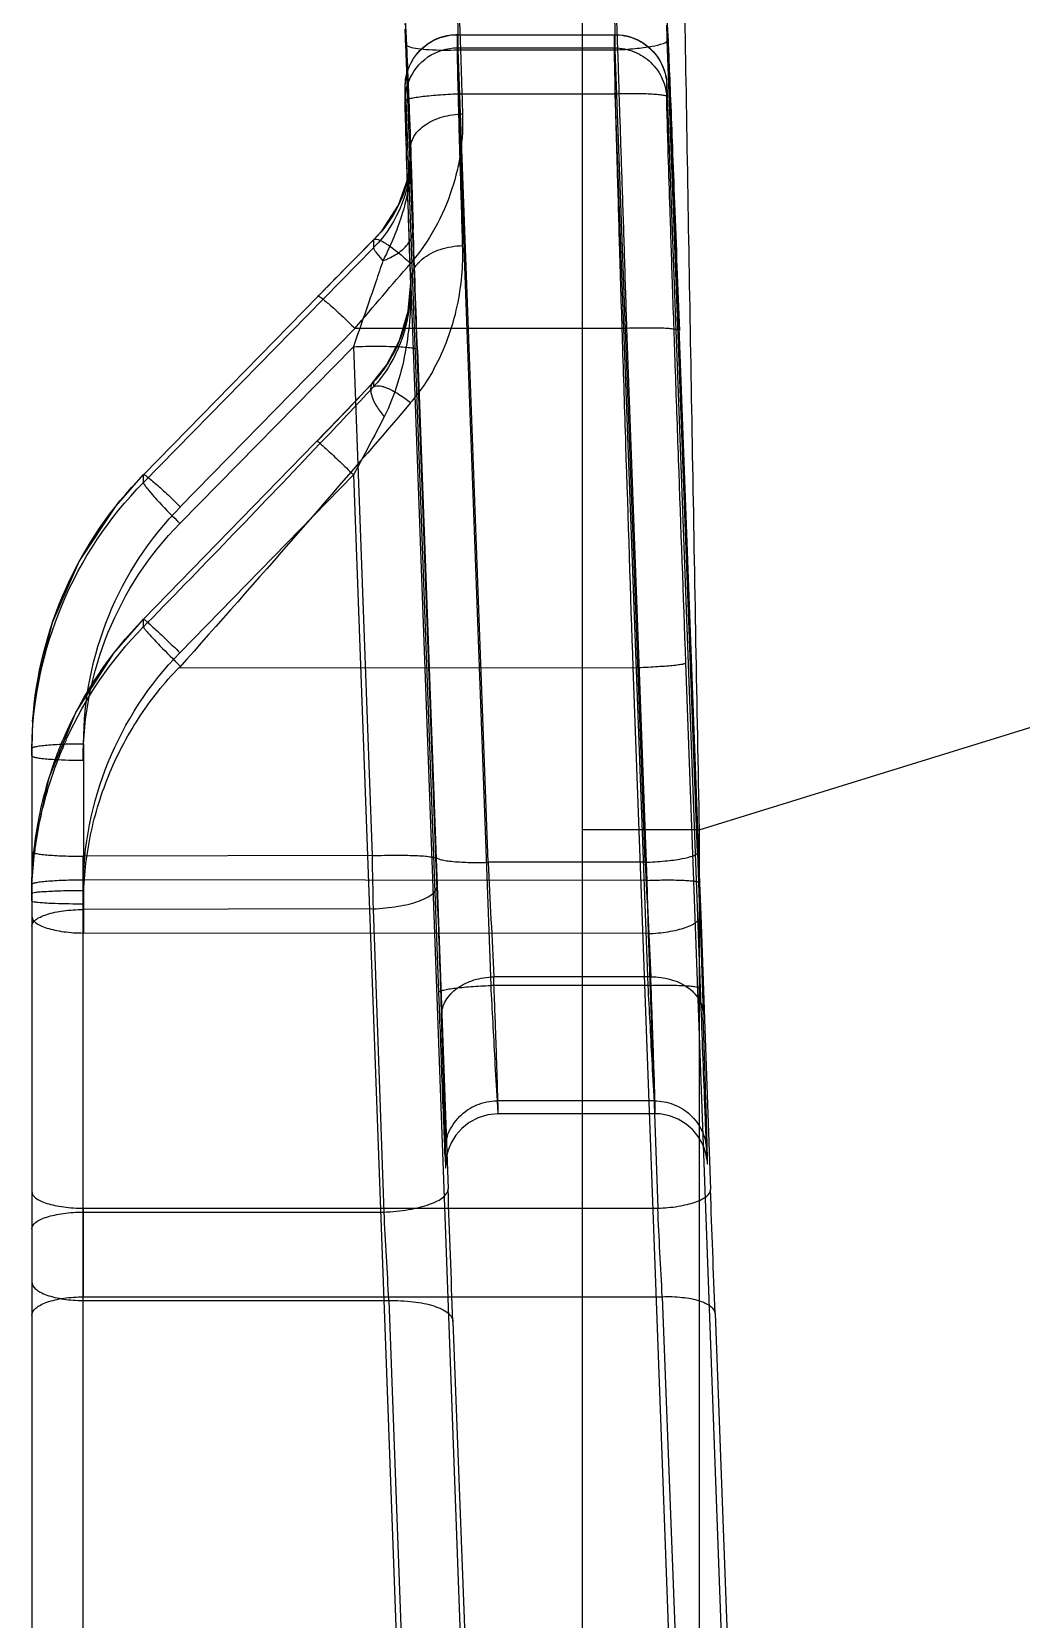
# Model space of a CAD drawing. Header units: millimetres. Extents: x 29875 to 31218, y -21313 to -20364.
# Drawn here: x 30156.91 to 30164.63, y -20642.47 to -20630.1 of the extents above; entities that cross this region are included whole.
import ezdxf

# ---------------------------------------------------------------- set-up
doc = ezdxf.new("R2010")
doc.units = ezdxf.units.MM
doc.header["$LTSCALE"] = 8
doc.layers.add('Cav-cor', color=30, linetype='Continuous')
doc.layers.add('WT', color=4, linetype='Continuous')

# ---------------------------------------------------------------- blocks, each defined once
blk = doc.blocks.new('20160903.150404')
at = {"layer": 'Cav-cor', "color": 241}
for p, q in [((5.5, 81.243), (5.5, 44.8)), ((5.242, 73.045), (5.246, 73.628)), ((6.467, 73.045), (6.471, 73.628)), ((4.6, 66.789), (4.835, 73.12)), ((4.831, 73.154), (4.817, 72.835)), ((4.835, 73.23), (4.831, 73.154)), ((5.246, 73.165), (5.243, 72.703)), ((5.246, 73.163), (5.246, 73.165)), ((6.471, 73.163), (5.246, 73.163)), ((5.246, 73.06), (5.246, 73.163)), ((6.471, 73.165), (6.467, 72.703)), ((6.471, 73.163), (6.471, 73.165)), ((6.471, 73.061), (6.471, 73.163)), ((5.008, 66.714), (5.242, 73.045)), ((6.467, 73.045), (5.242, 73.045)), ((6.471, 73.061), (5.246, 73.06)), ((6.233, 66.714), (6.467, 73.045)), ((6.641, 66.76), (6.875, 73.09)), ((6.875, 73.09), (6.875, 73.09)), ((4.838, 72.759), (4.579, 65.731)), ((4.817, 72.835), (4.583, 66.553)), ((4.839, 72.668), (4.839, 72.771)), ((6.879, 72.639), (6.879, 72.756)), ((6.879, 72.742), (6.879, 72.756)), ((4.835, 72.679), (4.835, 72.679)), ((5.243, 72.703), (4.987, 65.754)), ((6.467, 72.703), (5.243, 72.703)), ((6.467, 72.703), (6.212, 65.754)), ((6.875, 72.65), (6.619, 65.701)), ((6.878, 72.574), (6.879, 72.659)), ((6.879, 72.654), (6.879, 72.659)), ((6.879, 72.639), (6.879, 72.654)), ((6.864, 72.066), (6.878, 72.574)), ((6.836, 72.274), (6.836, 72.248)), ((6.836, 72.274), (6.836, 72.241)), ((6.836, 72.248), (6.836, 72.233)), ((6.835, 72.211), (6.831, 72.084)), ((6.836, 72.233), (6.835, 72.211)), ((6.836, 72.24), (6.836, 72.211)), ((6.831, 72.084), (6.816, 71.651)), ((6.836, 71.236), (6.864, 72.066)), ((7.446, 71.24), (7.124, 71.566)), ((7.126, 71.563), (7.124, 71.566)), ((7.126, 71.563), (7.126, 71.501)), ((8.921, 69.674), (7.126, 71.501)), ((6.222, 54.535), (6.836, 71.275)), ((6.836, 71.275), (6.836, 71.194)), ((6.836, 71.275), (6.836, 71.233)), ((7.446, 71.24), (8.921, 69.734)), ((7.559, 71.124), (7.558, 71.126)), ((4.741, 70.857), (4.741, 70.857)), ((5.153, 70.877), (4.994, 66.573)), ((7.27, 70.875), (5.153, 70.877)), ((7.27, 70.875), (8.633, 69.485)), ((6.783, 70.707), (6.637, 66.741)), ((6.783, 70.707), (6.783, 70.707)), ((7.283, 70.732), (7.137, 66.766)), ((8.636, 69.355), (7.283, 70.732)), ((7.126, 70.457), (7.133, 70.451)), ((7.126, 70.457), (7.126, 70.42)), ((7.126, 70.457), (7.144, 70.438)), ((7.567, 69.995), (7.567, 69.996)), ((7.282, 69.733), (6.723, 54.488)), ((7.282, 69.733), (8.636, 68.347)), ((8.921, 69.734), (8.92, 69.735)), ((8.921, 69.674), (8.921, 69.734)), ((8.921, 68.548), (8.891, 68.579)), ((8.921, 68.608), (8.921, 68.609)), ((8.921, 68.548), (8.921, 68.608)), ((4.173, 54.175), (4.69, 68.268)), ((4.583, 54.125), (5.101, 68.23)), ((8.641, 68.233), (5.101, 68.23)), ((4.587, 66.968), (0.913, 68.102)), ((9.785, 67.811), (9.792, 67.603)), ((9.388, 67.638), (9.388, 66.578)), ((9.792, 67.603), (9.792, 16.469)), ((4.587, 66.968), (5.5, 66.968)), ((4.587, 66.968), (4.587, 48.965)), ((5.008, 66.714), (6.233, 66.714)), ((6.637, 66.741), (6.629, 66.533)), ((6.636, 66.636), (6.64, 66.741)), ((6.637, 66.741), (6.637, 66.741)), ((6.64, 66.741), (6.641, 66.76)), ((6.641, 66.76), (6.641, 66.759)), ((7.137, 66.766), (9.391, 66.761)), ((4.994, 66.573), (4.985, 66.158)), ((4.994, 66.573), (9.388, 66.578)), ((6.631, 66.502), (6.636, 66.636)), ((9.388, 66.578), (9.388, 66.163)), ((4.583, 66.553), (4.574, 66.304)), ((4.583, 66.553), (4.583, 66.553)), ((6.629, 66.533), (6.545, 64.169)), ((6.626, 66.358), (6.631, 66.502)), ((6.629, 66.533), (6.629, 66.533)), ((9.391, 47.304), (9.391, 66.495)), ((7.13, 66.351), (7.046, 63.988)), ((7.13, 66.351), (9.391, 66.346)), ((4.574, 66.304), (4.498, 64.164)), ((4.574, 66.304), (4.574, 66.304)), ((4.985, 66.158), (4.909, 64.018)), ((4.985, 66.158), (9.388, 66.163)), ((4.964, 65.821), (6.189, 65.821)), ((4.579, 65.731), (4.579, 65.73)), ((4.987, 65.754), (6.212, 65.754)), ((6.619, 65.701), (6.612, 65.506)), ((6.581, 65.022), (6.596, 65.511)), ((6.566, 64.546), (6.581, 65.022)), ((4.937, 64.855), (6.162, 64.855)), ((4.93, 64.754), (6.155, 64.754)), ((4.53, 64.478), (4.527, 64.433)), ((4.53, 64.478), (4.53, 64.473)), ((6.564, 64.435), (6.566, 64.546)), ((4.527, 64.433), (4.526, 64.41)), ((6.562, 64.364), (6.563, 64.376)), ((6.563, 64.394), (6.564, 64.435)), ((6.563, 64.376), (6.563, 64.394)), ((4.498, 64.164), (4.498, 64.164)), ((6.545, 64.169), (6.545, 64.17)), ((9.388, 64.018), (4.909, 64.018)), ((9.391, 63.988), (7.046, 63.988)), ((4.874, 63.329), (4.745, 59.918)), ((9.388, 63.328), (4.874, 63.329)), ((7.008, 63.298), (6.867, 59.563)), ((9.391, 63.299), (7.008, 63.298)), ((4.463, 63.199), (4.334, 59.788)), ((4.463, 63.199), (4.463, 63.199)), ((6.507, 63.136), (6.366, 59.401)), ((6.507, 63.136), (6.507, 63.135))]:
    blk.add_line(p, q, dxfattribs=at)
for points in [[(5.246, 73.165), (5.238, 73.165), (5.209, 73.163), (5.18, 73.159), (5.151, 73.154), (5.124, 73.146), (5.097, 73.137), (5.071, 73.125), (5.047, 73.113), (5.024, 73.099), (5.002, 73.083), (4.981, 73.067), (4.962, 73.049), (4.944, 73.031), (4.928, 73.012), (4.913, 72.992), (4.9, 72.972), (4.888, 72.952), (4.877, 72.931), (4.868, 72.91), (4.861, 72.89), (4.854, 72.87), (4.849, 72.85), (4.845, 72.832), (4.842, 72.814), (4.84, 72.797), (4.839, 72.783), (4.839, 72.775), (4.838, 72.759)], [(6.879, 72.757), (6.879, 72.76), (6.879, 72.776), (6.878, 72.793), (6.876, 72.811), (6.873, 72.83), (6.868, 72.85), (6.863, 72.87), (6.856, 72.891), (6.848, 72.912), (6.839, 72.934), (6.828, 72.955), (6.815, 72.977), (6.8, 72.998), (6.784, 73.019), (6.766, 73.039), (6.746, 73.059), (6.724, 73.077), (6.7, 73.095), (6.674, 73.111), (6.647, 73.125), (6.617, 73.138), (6.586, 73.148), (6.554, 73.156), (6.52, 73.162), (6.485, 73.165), (6.471, 73.165)], [(7.124, 71.566), (7.059, 71.637), (6.932, 71.835), (6.857, 72.048), (6.836, 72.24)], [(7.133, 70.451), (7.026, 70.587), (6.924, 70.78), (6.857, 71.009), (6.836, 71.233)], [(8.921, 68.608), (7.394, 70.175), (7.182, 70.399), (7.133, 70.451)], [(9.785, 67.811), (9.755, 68.077), (9.63, 68.583), (9.421, 69.059), (9.134, 69.493), (8.92, 69.735)], [(9.768, 66.852), (9.655, 67.375), (9.447, 67.882), (9.152, 68.344), (8.921, 68.609)], [(4.525, 64.39), (4.525, 64.393), (4.526, 64.404), (4.531, 64.431), (4.543, 64.475), (4.564, 64.526), (4.594, 64.578), (4.636, 64.629), (4.687, 64.674), (4.749, 64.712), (4.817, 64.739), (4.891, 64.753), (4.93, 64.754)], [(6.155, 64.754), (6.234, 64.747), (6.311, 64.723), (6.38, 64.687), (6.438, 64.64), (6.485, 64.587), (6.52, 64.529), (6.544, 64.47)], [(6.544, 64.47), (6.556, 64.42), (6.561, 64.386), (6.562, 64.37), (6.562, 64.363), (6.562, 64.361)], [(4.526, 64.41), (4.525, 64.395), (4.525, 64.391), (4.525, 64.39)], [(6.562, 64.361), (6.562, 64.36), (6.562, 64.361), (6.562, 64.364)]]:
    blk.add_lwpolyline(points, dxfattribs=at)
for centre, radius, start, end in [((6.474, 72.756), 0.406, 0.1001, 44.0846), ((8.19, 72.2), 1.355, 177.9468, 179.5116), ((7.845, 72.211), 1.009, 177.8924, 224.4899), ((7.698, 72.24), 0.862, 180.0088, 180.7989), ((7.706, 72.24), 0.87, 180.801, 182.878), ((8.224, 72.2), 1.388, 179.5232, 184.014), ((7.723, 72.241), 0.887, 182.8832, 188.6807), ((8.254, 72.202), 1.418, 184.0046, 186.1323), ((8.272, 72.204), 1.437, 186.135, 189.971), ((-386.745, 85.276), 393.798, 357.8798, 358.01725), ((-52.006, 12.771), 83.386, 44.41132, 44.83456), ((-61.154, 12.775), 89.764, 40.33511, 40.75999), ((8.135, 71.193), 1.299, 178.1303, 178.5866), ((8.062, 71.234), 1.226, 180.0684, 181.8079), ((8.121, 71.193), 1.286, 178.5852, 179.9331), ((8.073, 71.192), 1.237, 179.8892, 187.9316), ((8.058, 71.233), 1.222, 181.8093, 187.749), ((8.036, 71.23), 1.201, 187.7379, 196.7536), ((8.072, 71.344), 1.62, 208.9828, 216.1438), ((7.903, 71.134), 1.055, 210.7598, 221.4657), ((7.91, 71.169), 1.059, 213.7731, 222.2493), ((7.879, 71.114), 1.024, 221.4921, 222.6805), ((86.082, 144.488), 108.26, 223.17074, 223.49308), ((25.899, 87.928), 25.645, 223.0007, 224.3691), ((8.03, 71.314), 1.568, 216.1611, 217.4645), ((8.017, 71.304), 1.552, 217.4655, 218.21), ((7.998, 71.289), 1.527, 218.2058, 220.5451), ((110.903, 159.43), 137.021, 220.58053, 221.72645), ((36.929, 85.64), 33.645, 207.3453, 208.2143), ((102.336, 159.97), 130.707, 223.51233, 224.36313), ((6.746, 67.601), 3.046, 3.9387, 44.4418), ((6.753, 67.544), 3.039, 1.1029, 44.4897), ((6.748, 67.637), 2.639, 0.0221, 44.4433), ((6.758, 67.509), 2.633, 0.0065, 44.4969), ((6.732, 66.469), 3.061, 23.3273, 44.3378), ((6.74, 66.413), 3.053, 24.3122, 44.3918), ((6.739, 66.494), 2.652, 0.0154, 44.3333), ((6.747, 66.416), 3.044, 20.6067, 24.3138), ((6.74, 66.473), 3.052, 20.5892, 23.3261), ((6.736, 66.471), 3.056, 10.6027, 20.5893), ((6.763, 67.544), 3.029, 0.0036, 1.1012), ((6.736, 66.412), 3.056, 10.6648, 20.6005), ((6.746, 66.415), 3.046, 8.2395, 10.6511), ((6.74, 66.472), 3.052, 7.1348, 10.5898), ((6.737, 66.413), 3.055, 7.1656, 8.2402), ((6.733, 66.471), 3.059, 1.3398, 7.136), ((326.102, 54.77), 321.727, 177.85892, 178.08176), ((169.247, 58.118), 164.464, 177.00384, 177.3154), ((170.523, 58.115), 164.515, 177.00389, 177.31535), ((102.743, 64.83), 95.625, 178.84026, 179.08882), ((-127.659, 66.554), 137.05, 359.9133, 0.0867), ((6.733, 66.413), 3.059, 2.4274, 7.1651), ((6.741, 66.413), 3.051, 1.0968, 2.4263), ((6.748, 66.472), 3.044, 0.0037, 1.3375), ((6.749, 66.413), 3.043, 0.0037, 1.0967), ((284.433, 56.235), 277.991, 177.91299, 178.08808), ((6.384, 65.518), 0.213, 358.117, 1.6894), ((-436.669, 79.824), 441.445, 357.84173, 357.96714), ((-466.694, 80.967), 473.537, 357.84194, 357.96719), ((-116.816, 69.908), 121.868, 356.90511, 357.22979), ((224.087, 51.73), 217.386, 176.76759, 176.94963), ((-256.228, 63.673), 265.616, 359.92561, 0.07439), ((-122.596, 63.644), 131.988, 359.85032, 0.14968)]:
    blk.add_arc(centre, radius, start, end, dxfattribs=at)
for points, knots in [([(4.795, 82.199), (4.796, 82.199), (4.796, 82.196), (4.797, 82.193), (4.798, 82.186), (4.799, 82.174), (4.8, 82.152), (4.802, 82.119), (4.803, 82.076), (4.804, 82.024), (4.804, 81.963), (4.805, 81.863), (4.806, 81.716), (4.805, 81.511), (4.805, 81.271), (4.803, 80.996), (4.801, 80.687), (4.797, 80.208), (4.789, 79.531), (4.779, 78.63), (4.765, 77.619), (4.749, 76.507), (4.731, 75.308), (4.711, 74.033), (4.681, 72.219), (4.64, 69.857), (4.605, 67.942), (4.587, 66.968)], [0, 0, 0, 0, 0.000115, 0.000371, 0.000778, 0.001335, 0.002907, 0.005089, 0.007881, 0.011282, 0.015293, 0.019909, 0.030946, 0.044369, 0.060143, 0.078222, 0.09856, 0.121098, 0.17251, 0.231878, 0.298539, 0.37176, 0.450764, 0.534738, 0.622854, 0.808144, 1, 1, 1, 1]), ([(5.246, 73.674), (5.246, 73.674), (5.246, 73.673), (5.246, 73.671), (5.246, 73.666), (5.245, 73.658), (5.245, 73.643), (5.244, 73.62), (5.243, 73.59), (5.241, 73.554), (5.24, 73.512), (5.237, 73.444), (5.234, 73.343), (5.229, 73.204), (5.223, 73.044), (5.217, 72.862), (5.211, 72.661), (5.201, 72.36), (5.187, 71.949), (5.17, 71.425), (5.159, 71.063), (5.153, 70.877)], [0, 0, 0, 0, 0.000298, 0.001184, 0.002657, 0.004717, 0.010595, 0.018806, 0.029331, 0.04215, 0.057235, 0.07455, 0.115728, 0.165326, 0.222919, 0.288008, 0.36003, 0.438366, 0.611216, 0.800601, 1, 1, 1, 1]), ([(6.471, 73.673), (6.471, 73.673), (6.471, 73.671), (6.47, 73.668), (6.47, 73.662), (6.47, 73.654), (6.47, 73.643), (6.469, 73.625), (6.468, 73.595), (6.466, 73.554), (6.464, 73.503), (6.462, 73.443), (6.459, 73.346), (6.454, 73.204), (6.447, 73.011), (6.44, 72.788), (6.434, 72.63), (6.432, 72.547)], [0, 0, 0, 0, 0.001053, 0.004188, 0.009403, 0.016695, 0.026061, 0.037494, 0.066519, 0.103681, 0.148872, 0.201945, 0.262746, 0.406742, 0.579071, 0.77769, 1, 1, 1, 1]), ([(4.839, 73.271), (4.839, 73.31), (4.826, 73.063), (4.822, 72.954), (4.808, 72.62), (4.795, 72.269), (4.771, 71.661), (4.754, 71.188), (4.741, 70.857)], [0, 0, 0, 0, 0.047249, 0.132113, 0.253966, 0.408109, 0.588591, 1, 1, 1, 1]), ([(4.835, 73.12), (4.836, 73.146), (4.837, 73.185), (4.839, 73.224), (4.839, 73.237)], [0, 0, 0, 0, 0.670626, 1, 1, 1, 1]), ([(6.879, 73.241), (6.879, 73.243), (6.879, 73.246), (6.879, 73.249), (6.878, 73.251), (6.878, 73.247), (6.878, 73.244), (6.877, 73.237), (6.877, 73.229), (6.876, 73.212), (6.874, 73.185), (6.871, 73.126), (6.864, 72.97), (6.852, 72.678), (6.842, 72.423), (6.836, 72.274)], [0, 0, 0, 0, 0.005783, 0.009092, 0.009948, 0.011638, 0.015799, 0.022436, 0.031545, 0.043121, 0.073622, 0.113824, 0.222718, 0.548077, 1, 1, 1, 1]), ([(5.242, 73.045), (5.19, 73.047), (5.093, 73.053), (4.968, 73.069), (4.885, 73.087), (4.845, 73.104), (4.835, 73.115), (4.835, 73.12)], [0, 0, 0, 0, 0.371274, 0.688037, 0.90431, 0.966161, 1, 1, 1, 1]), ([(5.246, 73.163), (5.195, 73.163), (5.09, 73.143), (4.956, 73.056), (4.865, 72.927), (4.841, 72.823), (4.839, 72.771)], [0, 0, 0, 0, 0.250419, 0.500597, 0.750428, 1, 1, 1, 1]), ([(6.875, 73.09), (6.876, 73.116), (6.877, 73.155), (6.879, 73.194), (6.879, 73.207)], [0, 0, 0, 0, 0.670605, 1, 1, 1, 1]), ([(5.246, 73.06), (5.195, 73.06), (5.09, 73.04), (4.956, 72.953), (4.865, 72.823), (4.841, 72.72), (4.839, 72.668)], [0, 0, 0, 0, 0.250419, 0.500597, 0.750428, 1, 1, 1, 1]), ([(5.101, 68.23), (5.121, 68.81), (5.148, 69.658), (5.183, 70.746), (5.205, 71.456), (5.222, 72.057), (5.236, 72.526), (5.243, 72.845), (5.247, 73.006), (5.246, 73.06)], [0, 0, 0, 0, 0.36031, 0.526765, 0.675727, 0.801672, 0.899932, 0.966864, 1, 1, 1, 1]), ([(6.431, 71.52), (6.437, 71.719), (6.447, 72.074), (6.461, 72.535), (6.468, 72.849), (6.472, 73.008), (6.471, 73.061)], [0, 0, 0, 0, 0.388208, 0.691074, 0.897543, 1, 1, 1, 1]), ([(6.844, 73.068), (6.824, 73.062), (6.773, 73.053), (6.648, 73.042), (6.543, 73.042), (6.467, 73.045)], [0, 0, 0, 0, 0.166415, 0.401698, 1, 1, 1, 1]), ([(6.852, 72.799), (6.823, 72.875), (6.717, 73.011), (6.552, 73.061), (6.471, 73.061)], [0, 0, 0, 0, 0.499422, 1, 1, 1, 1]), ([(6.875, 73.09), (6.875, 73.085), (6.864, 73.075), (6.852, 73.071), (6.844, 73.068)], [0, 0, 0, 0, 0.354491, 1, 1, 1, 1]), ([(4.839, 72.771), (4.839, 72.779), (4.836, 72.71), (4.836, 72.702), (4.835, 72.679)], [0, 0, 0, 0, 0.25347, 1, 1, 1, 1]), ([(6.879, 72.742), (6.879, 72.749), (6.877, 72.68), (6.876, 72.672), (6.875, 72.65)], [0, 0, 0, 0, 0.253433, 1, 1, 1, 1]), ([(4.69, 68.268), (4.709, 68.796), (4.737, 69.569), (4.772, 70.56), (4.794, 71.207), (4.812, 71.755), (4.826, 72.182), (4.834, 72.473), (4.839, 72.619), (4.839, 72.668)], [0, 0, 0, 0, 0.360294, 0.526745, 0.675707, 0.801656, 0.899923, 0.966861, 1, 1, 1, 1]), ([(5.243, 72.703), (5.191, 72.704), (5.115, 72.706), (5.019, 72.705), (4.958, 72.702), (4.909, 72.699), (4.87, 72.694), (4.848, 72.689), (4.835, 72.683), (4.835, 72.679)], [0, 0, 0, 0, 0.378145, 0.54912, 0.699058, 0.822488, 0.915126, 0.973831, 1, 1, 1, 1]), ([(6.875, 72.65), (6.875, 72.653), (6.862, 72.66), (6.841, 72.667), (6.802, 72.674), (6.752, 72.682), (6.691, 72.688), (6.595, 72.697), (6.52, 72.701), (6.467, 72.703)], [0, 0, 0, 0, 0.026527, 0.085662, 0.17863, 0.302247, 0.452192, 0.622966, 1, 1, 1, 1]), ([(6.836, 71.235), (6.843, 71.417), (6.853, 71.74), (6.867, 72.16), (6.875, 72.447), (6.879, 72.591), (6.879, 72.639)], [0, 0, 0, 0, 0.388195, 0.691064, 0.897544, 1, 1, 1, 1]), ([(6.432, 72.547), (6.425, 72.35), (6.485, 71.927), (6.693, 71.549), (6.838, 71.381)], [0, 0, 0, 0, 0.470608, 1, 1, 1, 1]), ([(6.836, 72.274), (6.838, 72.309), (6.813, 72.386), (6.719, 72.472), (6.586, 72.53), (6.485, 72.545), (6.432, 72.547)], [0, 0, 0, 0, 0.196234, 0.427859, 0.701262, 1, 1, 1, 1]), ([(6.846, 72.107), (6.86, 72.011), (6.925, 71.811), (7.048, 71.64), (7.126, 71.563)], [0, 0, 0, 0, 0.467558, 1, 1, 1, 1]), ([(6.924, 71.469), (6.892, 71.493), (6.838, 71.544), (6.815, 71.618), (6.816, 71.651)], [0, 0, 0, 0, 0.546742, 1, 1, 1, 1]), ([(6.655, 70.559), (6.571, 70.712), (6.455, 71.028), (6.426, 71.362), (6.431, 71.52)], [0, 0, 0, 0, 0.524861, 1, 1, 1, 1]), ([(6.807, 71.344), (6.791, 71.371), (6.733, 71.434), (6.602, 71.5), (6.49, 71.518), (6.431, 71.52)], [0, 0, 0, 0, 0.215294, 0.587408, 1, 1, 1, 1]), ([(7.124, 71.566), (7.12, 71.569), (7.107, 71.572), (7.086, 71.566), (7.057, 71.552), (7.005, 71.521), (6.93, 71.464), (6.87, 71.411), (6.838, 71.381)], [0, 0, 0, 0, 0.03935, 0.101578, 0.192426, 0.311259, 0.62178, 1, 1, 1, 1]), ([(7.053, 71.402), (7.041, 71.406), (6.996, 71.425), (6.953, 71.448), (6.924, 71.469)], [0, 0, 0, 0, 0.264931, 1, 1, 1, 1]), ([(7.108, 71.469), (7.104, 71.464), (7.087, 71.441), (7.068, 71.419), (7.053, 71.402)], [0, 0, 0, 0, 0.201298, 1, 1, 1, 1]), ([(7.053, 71.402), (7.071, 71.347), (7.147, 71.124), (7.224, 70.901), (7.283, 70.732)], [0, 0, 0, 0, 0.243991, 1, 1, 1, 1]), ([(7.126, 71.501), (7.126, 71.497), (7.119, 71.485), (7.113, 71.475), (7.108, 71.469)], [0, 0, 0, 0, 0.332581, 1, 1, 1, 1]), ([(6.832, 71.281), (6.831, 71.286), (6.825, 71.308), (6.816, 71.329), (6.807, 71.344)], [0, 0, 0, 0, 0.243591, 1, 1, 1, 1]), ([(6.836, 71.275), (6.83, 71.09), (6.847, 70.809), (6.932, 70.445), (7.001, 70.269), (7.044, 70.185)], [0, 0, 0, 0, 0.495777, 0.746214, 1, 1, 1, 1]), ([(6.9, 70.8), (6.894, 70.819), (6.871, 70.891), (6.855, 70.966), (6.848, 71.022)], [0, 0, 0, 0, 0.259864, 1, 1, 1, 1]), ([(7.558, 71.126), (7.558, 71.126), (7.554, 71.126), (7.546, 71.121), (7.528, 71.109), (7.502, 71.088), (7.466, 71.057), (7.424, 71.02), (7.357, 70.959), (7.306, 70.909), (7.27, 70.875)], [0, 0, 0, 0, 0.007294, 0.022404, 0.079049, 0.170261, 0.292804, 0.442653, 0.614701, 1, 1, 1, 1]), ([(5.153, 70.877), (5.1, 70.879), (5.024, 70.88), (4.928, 70.88), (4.866, 70.878), (4.816, 70.875), (4.777, 70.87), (4.755, 70.866), (4.742, 70.86), (4.741, 70.857)], [0, 0, 0, 0, 0.378182, 0.54945, 0.69973, 0.82345, 0.916222, 0.97475, 1, 1, 1, 1]), ([(6.887, 70.884), (6.895, 70.858), (6.931, 70.752), (6.982, 70.651), (7.03, 70.58)], [0, 0, 0, 0, 0.241813, 1, 1, 1, 1]), ([(6.996, 70.594), (6.986, 70.611), (6.949, 70.677), (6.919, 70.747), (6.9, 70.8)], [0, 0, 0, 0, 0.258751, 1, 1, 1, 1]), ([(7.283, 70.732), (7.219, 70.735), (7.126, 70.736), (7.009, 70.735), (6.934, 70.733), (6.873, 70.729), (6.825, 70.723), (6.799, 70.718), (6.783, 70.711), (6.783, 70.707)], [0, 0, 0, 0, 0.380074, 0.551315, 0.701211, 0.824395, 0.916649, 0.97483, 1, 1, 1, 1]), ([(7.062, 70.424), (7.054, 70.422), (7.019, 70.411), (6.985, 70.395), (6.96, 70.38)], [0, 0, 0, 0, 0.211153, 1, 1, 1, 1]), ([(7.133, 70.451), (7.157, 70.425), (7.145, 70.347), (7.102, 70.264), (7.066, 70.212), (7.044, 70.185)], [0, 0, 0, 0, 0.358293, 0.648299, 1, 1, 1, 1]), ([(7.126, 70.42), (7.123, 70.422), (7.102, 70.431), (7.079, 70.428), (7.062, 70.424)], [0, 0, 0, 0, 0.199066, 1, 1, 1, 1]), ([(6.96, 70.38), (6.95, 70.375), (6.908, 70.349), (6.867, 70.32), (6.837, 70.296)], [0, 0, 0, 0, 0.231578, 1, 1, 1, 1]), ([(7.567, 69.996), (7.567, 69.996), (7.564, 69.994), (7.56, 69.992), (7.552, 69.986), (7.542, 69.978), (7.53, 69.967), (7.51, 69.949), (7.479, 69.921), (7.437, 69.881), (7.388, 69.836), (7.336, 69.786), (7.301, 69.751), (7.282, 69.733)], [0, 0, 0, 0, 0.005547, 0.020003, 0.043619, 0.076335, 0.117887, 0.167816, 0.290931, 0.44148, 0.614187, 0.803007, 1, 1, 1, 1]), ([(8.92, 69.735), (8.92, 69.736), (8.916, 69.735), (8.908, 69.731), (8.89, 69.719), (8.864, 69.697), (8.828, 69.667), (8.786, 69.629), (8.719, 69.568), (8.668, 69.519), (8.633, 69.485)], [0, 0, 0, 0, 0.007294, 0.022404, 0.079049, 0.170261, 0.292804, 0.442653, 0.614701, 1, 1, 1, 1]), ([(8.921, 69.674), (8.921, 69.669), (8.913, 69.656), (8.906, 69.645), (8.9, 69.638)], [0, 0, 0, 0, 0.329751, 1, 1, 1, 1]), ([(8.839, 69.565), (8.825, 69.549), (8.759, 69.477), (8.691, 69.408), (8.636, 69.355)], [0, 0, 0, 0, 0.219067, 1, 1, 1, 1]), ([(8.9, 69.638), (8.897, 69.633), (8.877, 69.608), (8.856, 69.584), (8.839, 69.565)], [0, 0, 0, 0, 0.201139, 1, 1, 1, 1]), ([(8.921, 68.609), (8.92, 68.61), (8.917, 68.608), (8.913, 68.605), (8.906, 68.599), (8.896, 68.591), (8.884, 68.581), (8.863, 68.562), (8.833, 68.534), (8.79, 68.495), (8.742, 68.449), (8.69, 68.399), (8.654, 68.365), (8.636, 68.347)], [0, 0, 0, 0, 0.005547, 0.020003, 0.043619, 0.076335, 0.117887, 0.167817, 0.290931, 0.44148, 0.614187, 0.803007, 1, 1, 1, 1]), ([(8.921, 68.548), (8.92, 68.544), (8.911, 68.533), (8.903, 68.523), (8.898, 68.516)], [0, 0, 0, 0, 0.319948, 1, 1, 1, 1]), ([(8.835, 68.447), (8.821, 68.432), (8.754, 68.362), (8.686, 68.294), (8.633, 68.242)], [0, 0, 0, 0, 0.218296, 1, 1, 1, 1]), ([(8.898, 68.516), (8.894, 68.511), (8.873, 68.488), (8.852, 68.465), (8.835, 68.447)], [0, 0, 0, 0, 0.200527, 1, 1, 1, 1]), ([(5.101, 68.23), (5.049, 68.232), (4.973, 68.236), (4.876, 68.242), (4.814, 68.247), (4.764, 68.252), (4.729, 68.257), (4.709, 68.26), (4.699, 68.263), (4.693, 68.265), (4.69, 68.267), (4.69, 68.268)], [0, 0, 0, 0, 0.37919, 0.551074, 0.701933, 0.82609, 0.918991, 0.952484, 0.977013, 0.992588, 1, 1, 1, 1]), ([(9.388, 66.391), (9.388, 66.56), (9.355, 66.9), (9.209, 67.391), (8.972, 67.844), (8.759, 68.112), (8.641, 68.233)], [0, 0, 0, 0, 0.249936, 0.49994, 0.749972, 1, 1, 1, 1]), ([(9.792, 67.603), (9.792, 67.606), (9.779, 67.612), (9.758, 67.617), (9.719, 67.623), (9.67, 67.628), (9.61, 67.632), (9.514, 67.637), (9.439, 67.638), (9.388, 67.638)], [0, 0, 0, 0, 0.025211, 0.083551, 0.176038, 0.299463, 0.449531, 0.620781, 1, 1, 1, 1]), ([(9.675, 67.52), (9.655, 67.518), (9.56, 67.512), (9.466, 67.509), (9.391, 67.509)], [0, 0, 0, 0, 0.213907, 1, 1, 1, 1]), ([(9.792, 67.544), (9.792, 67.541), (9.779, 67.535), (9.758, 67.53), (9.72, 67.524), (9.692, 67.521), (9.675, 67.52)], [0, 0, 0, 0, 0.084433, 0.279196, 0.587898, 1, 1, 1, 1]), ([(5.008, 66.714), (4.956, 66.716), (4.859, 66.722), (4.734, 66.738), (4.651, 66.757), (4.611, 66.773), (4.6, 66.785), (4.6, 66.789)], [0, 0, 0, 0, 0.371274, 0.688037, 0.90431, 0.966161, 1, 1, 1, 1]), ([(6.521, 66.722), (6.477, 66.717), (6.381, 66.712), (6.285, 66.712), (6.233, 66.714)], [0, 0, 0, 0, 0.459405, 1, 1, 1, 1]), ([(6.64, 66.757), (6.639, 66.752), (6.626, 66.743), (6.602, 66.735), (6.565, 66.727), (6.537, 66.723), (6.521, 66.722)], [0, 0, 0, 0, 0.117904, 0.321666, 0.61803, 1, 1, 1, 1]), ([(7.137, 66.766), (7.073, 66.768), (6.981, 66.77), (6.863, 66.769), (6.788, 66.766), (6.727, 66.763), (6.679, 66.757), (6.653, 66.752), (6.637, 66.745), (6.637, 66.741)], [0, 0, 0, 0, 0.380074, 0.551315, 0.701211, 0.824395, 0.916649, 0.97483, 1, 1, 1, 1]), ([(9.792, 66.796), (9.792, 66.793), (9.779, 66.787), (9.758, 66.782), (9.72, 66.776), (9.672, 66.771), (9.611, 66.767), (9.517, 66.762), (9.442, 66.761), (9.391, 66.761)], [0, 0, 0, 0, 0.02525, 0.083494, 0.175813, 0.299053, 0.448979, 0.620201, 1, 1, 1, 1]), ([(4.994, 66.573), (4.942, 66.575), (4.866, 66.577), (4.769, 66.576), (4.708, 66.574), (4.658, 66.571), (4.618, 66.567), (4.597, 66.562), (4.583, 66.557), (4.583, 66.553)], [0, 0, 0, 0, 0.378182, 0.54945, 0.69973, 0.82345, 0.916222, 0.97475, 1, 1, 1, 1]), ([(9.792, 66.543), (9.792, 66.546), (9.779, 66.553), (9.758, 66.557), (9.719, 66.563), (9.67, 66.568), (9.61, 66.572), (9.514, 66.577), (9.439, 66.578), (9.388, 66.578)], [0, 0, 0, 0, 0.025211, 0.083551, 0.176037, 0.299463, 0.449531, 0.620781, 1, 1, 1, 1]), ([(7.13, 66.351), (7.065, 66.354), (6.971, 66.363), (6.852, 66.387), (6.776, 66.409), (6.714, 66.436), (6.659, 66.469), (6.628, 66.508), (6.629, 66.533)], [0, 0, 0, 0, 0.348374, 0.507641, 0.649742, 0.770796, 0.868669, 1, 1, 1, 1]), ([(9.792, 66.472), (9.792, 66.473), (9.789, 66.475), (9.779, 66.478), (9.757, 66.482), (9.721, 66.485), (9.671, 66.488), (9.612, 66.491), (9.517, 66.494), (9.442, 66.495), (9.391, 66.495)], [0, 0, 0, 0, 0.007244, 0.022508, 0.079763, 0.171904, 0.29544, 0.445993, 0.618077, 1, 1, 1, 1]), ([(9.674, 66.397), (9.653, 66.396), (9.558, 66.392), (9.463, 66.391), (9.388, 66.391)], [0, 0, 0, 0, 0.214025, 1, 1, 1, 1]), ([(9.675, 66.307), (9.633, 66.321), (9.538, 66.34), (9.443, 66.346), (9.391, 66.346)], [0, 0, 0, 0, 0.46301, 1, 1, 1, 1]), ([(9.761, 66.405), (9.756, 66.404), (9.727, 66.401), (9.697, 66.399), (9.674, 66.397)], [0, 0, 0, 0, 0.194332, 1, 1, 1, 1]), ([(9.792, 66.413), (9.792, 66.413), (9.789, 66.41), (9.779, 66.408), (9.769, 66.406), (9.761, 66.405)], [0, 0, 0, 0, 0.090838, 0.282224, 1, 1, 1, 1]), ([(4.985, 66.158), (4.932, 66.16), (4.855, 66.167), (4.758, 66.186), (4.696, 66.204), (4.644, 66.225), (4.599, 66.252), (4.573, 66.284), (4.574, 66.304)], [0, 0, 0, 0, 0.347383, 0.506909, 0.649483, 0.771015, 0.869184, 1, 1, 1, 1]), ([(9.792, 66.294), (9.792, 66.275), (9.766, 66.244), (9.722, 66.219), (9.671, 66.2), (9.61, 66.184), (9.515, 66.168), (9.439, 66.163), (9.388, 66.163)], [0, 0, 0, 0, 0.131342, 0.229181, 0.35019, 0.49225, 0.651499, 1, 1, 1, 1]), ([(9.792, 66.215), (9.792, 66.235), (9.766, 66.265), (9.722, 66.29), (9.692, 66.302), (9.675, 66.307)], [0, 0, 0, 0, 0.375471, 0.654698, 1, 1, 1, 1]), ([(4.964, 65.821), (4.912, 65.822), (4.812, 65.81), (4.68, 65.752), (4.584, 65.659), (4.558, 65.578), (4.556, 65.539)], [0, 0, 0, 0, 0.284965, 0.550455, 0.786707, 1, 1, 1, 1]), ([(4.93, 64.754), (4.93, 64.754), (4.93, 64.757), (4.93, 64.759), (4.93, 64.765), (4.93, 64.773), (4.93, 64.782), (4.93, 64.8), (4.93, 64.827), (4.931, 64.866), (4.933, 64.914), (4.934, 64.969), (4.937, 65.06), (4.942, 65.194), (4.948, 65.377), (4.955, 65.59), (4.961, 65.741), (4.964, 65.821)], [0, 0, 0, 0, 0.001056, 0.004132, 0.009249, 0.016409, 0.025606, 0.036839, 0.065383, 0.101978, 0.146541, 0.198974, 0.259158, 0.402226, 0.57446, 0.774316, 1, 1, 1, 1]), ([(6.155, 64.754), (6.155, 64.754), (6.155, 64.757), (6.154, 64.759), (6.154, 64.765), (6.154, 64.773), (6.155, 64.782), (6.155, 64.8), (6.155, 64.827), (6.156, 64.866), (6.158, 64.914), (6.159, 64.969), (6.162, 65.06), (6.166, 65.194), (6.173, 65.377), (6.18, 65.59), (6.186, 65.741), (6.189, 65.821)], [0, 0, 0, 0, 0.001063, 0.004147, 0.009271, 0.016435, 0.025637, 0.036873, 0.06543, 0.102042, 0.146608, 0.199023, 0.259185, 0.402215, 0.574471, 0.774459, 1, 1, 1, 1]), ([(6.596, 65.524), (6.595, 65.563), (6.569, 65.646), (6.474, 65.742), (6.342, 65.805), (6.241, 65.82), (6.189, 65.821)], [0, 0, 0, 0, 0.213063, 0.450394, 0.71647, 1, 1, 1, 1]), ([(4.579, 65.73), (4.569, 65.462), (4.553, 65.042), (4.537, 64.623), (4.53, 64.473)], [0, 0, 0, 0, 0.641157, 1, 1, 1, 1]), ([(4.987, 65.754), (4.935, 65.756), (4.859, 65.757), (4.764, 65.756), (4.702, 65.753), (4.653, 65.75), (4.614, 65.745), (4.593, 65.74), (4.579, 65.734), (4.579, 65.731)], [0, 0, 0, 0, 0.378145, 0.54912, 0.699057, 0.822487, 0.915126, 0.973831, 1, 1, 1, 1]), ([(4.987, 65.754), (4.977, 65.562), (4.961, 65.262), (4.945, 64.963), (4.937, 64.855)], [0, 0, 0, 0, 0.641045, 1, 1, 1, 1]), ([(6.212, 65.754), (6.202, 65.562), (6.185, 65.262), (6.17, 64.963), (6.162, 64.855)], [0, 0, 0, 0, 0.641041, 1, 1, 1, 1]), ([(6.619, 65.701), (6.619, 65.704), (6.606, 65.711), (6.585, 65.718), (6.546, 65.726), (6.496, 65.733), (6.435, 65.74), (6.339, 65.748), (6.264, 65.752), (6.212, 65.754)], [0, 0, 0, 0, 0.026527, 0.085662, 0.17863, 0.302247, 0.452192, 0.622966, 1, 1, 1, 1]), ([(4.53, 64.473), (4.529, 64.455), (4.527, 64.426), (4.525, 64.393), (4.524, 64.374), (4.523, 64.366), (4.523, 64.363), (4.522, 64.361), (4.522, 64.364), (4.522, 64.367), (4.522, 64.377), (4.522, 64.389), (4.522, 64.406), (4.522, 64.427), (4.523, 64.462), (4.524, 64.517), (4.527, 64.594), (4.53, 64.727), (4.54, 65.044), (4.549, 65.33), (4.556, 65.539)], [0, 0, 0, 0, 0.040287, 0.068089, 0.077274, 0.083304, 0.08618, 0.086471, 0.087045, 0.090536, 0.097185, 0.106987, 0.119937, 0.136023, 0.155228, 0.202926, 0.26285, 0.334774, 0.513488, 1, 1, 1, 1]), ([(6.57, 64.443), (6.569, 64.425), (6.568, 64.396), (6.565, 64.363), (6.565, 64.345), (6.563, 64.337), (6.564, 64.333), (6.563, 64.331), (6.562, 64.334), (6.562, 64.337), (6.562, 64.347), (6.562, 64.359), (6.562, 64.376), (6.563, 64.397), (6.563, 64.432), (6.565, 64.487), (6.567, 64.564), (6.571, 64.698), (6.58, 65.014), (6.589, 65.3), (6.596, 65.509)], [0, 0, 0, 0, 0.040224, 0.06804, 0.077249, 0.083302, 0.08619, 0.086481, 0.087056, 0.090554, 0.097207, 0.107013, 0.119965, 0.136054, 0.155269, 0.202975, 0.262879, 0.334772, 0.513446, 1, 1, 1, 1]), ([(6.612, 65.506), (6.608, 65.41), (6.597, 65.096), (6.585, 64.783), (6.575, 64.566)], [0, 0, 0, 0, 0.307823, 1, 1, 1, 1]), ([(4.937, 64.855), (4.886, 64.855), (4.783, 64.836), (4.65, 64.754), (4.558, 64.629), (4.532, 64.528), (4.53, 64.478)], [0, 0, 0, 0, 0.252978, 0.504148, 0.75288, 1, 1, 1, 1]), ([(4.937, 64.855), (4.937, 64.841), (4.935, 64.82), (4.934, 64.795), (4.933, 64.781), (4.932, 64.77), (4.932, 64.762), (4.93, 64.758), (4.931, 64.755), (4.93, 64.754)], [0, 0, 0, 0, 0.434774, 0.606243, 0.746904, 0.856646, 0.935397, 0.983122, 1, 1, 1, 1]), ([(6.162, 64.855), (6.161, 64.841), (6.16, 64.82), (6.159, 64.795), (6.158, 64.781), (6.157, 64.77), (6.156, 64.761), (6.155, 64.758), (6.156, 64.754), (6.155, 64.754)], [0, 0, 0, 0, 0.435101, 0.606738, 0.747558, 0.857407, 0.936138, 0.983628, 1, 1, 1, 1]), ([(6.57, 64.443), (6.572, 64.496), (6.553, 64.604), (6.463, 64.741), (6.326, 64.833), (6.216, 64.855), (6.162, 64.855)], [0, 0, 0, 0, 0.246901, 0.495697, 0.747031, 1, 1, 1, 1]), ([(6.575, 64.566), (6.575, 64.553), (6.573, 64.512), (6.571, 64.471), (6.57, 64.443)], [0, 0, 0, 0, 0.313603, 1, 1, 1, 1]), ([(4.909, 64.018), (4.856, 64.02), (4.779, 64.027), (4.682, 64.046), (4.62, 64.064), (4.568, 64.086), (4.523, 64.112), (4.497, 64.144), (4.498, 64.164)], [0, 0, 0, 0, 0.347383, 0.506909, 0.649483, 0.771015, 0.869183, 1, 1, 1, 1]), ([(7.046, 63.988), (6.981, 63.99), (6.887, 63.999), (6.768, 64.024), (6.693, 64.046), (6.63, 64.073), (6.575, 64.105), (6.544, 64.145), (6.545, 64.169)], [0, 0, 0, 0, 0.348374, 0.507641, 0.649742, 0.770796, 0.868669, 1, 1, 1, 1]), ([(9.792, 64.149), (9.792, 64.129), (9.766, 64.099), (9.722, 64.074), (9.671, 64.054), (9.61, 64.039), (9.515, 64.022), (9.439, 64.018), (9.388, 64.018)], [0, 0, 0, 0, 0.131342, 0.229181, 0.35019, 0.49225, 0.651499, 1, 1, 1, 1]), ([(9.792, 63.858), (9.792, 63.877), (9.766, 63.907), (9.722, 63.932), (9.672, 63.951), (9.612, 63.967), (9.518, 63.983), (9.443, 63.988), (9.391, 63.988)], [0, 0, 0, 0, 0.131416, 0.229146, 0.350002, 0.491923, 0.651111, 1, 1, 1, 1]), ([(9.675, 63.342), (9.633, 63.327), (9.539, 63.306), (9.443, 63.299), (9.391, 63.299)], [0, 0, 0, 0, 0.464172, 1, 1, 1, 1]), ([(9.792, 63.444), (9.792, 63.423), (9.768, 63.389), (9.723, 63.362), (9.692, 63.348), (9.675, 63.342)], [0, 0, 0, 0, 0.388445, 0.664077, 1, 1, 1, 1]), ([(4.874, 63.329), (4.822, 63.331), (4.725, 63.328), (4.61, 63.308), (4.536, 63.279), (4.49, 63.253), (4.464, 63.22), (4.463, 63.199)], [0, 0, 0, 0, 0.342892, 0.640651, 0.761559, 0.860711, 1, 1, 1, 1]), ([(7.008, 63.298), (6.945, 63.3), (6.851, 63.296), (6.734, 63.278), (6.659, 63.259), (6.597, 63.235), (6.549, 63.207), (6.517, 63.174), (6.508, 63.148), (6.507, 63.136)], [0, 0, 0, 0, 0.342661, 0.499118, 0.639065, 0.759109, 0.857629, 0.935723, 1, 1, 1, 1]), ([(9.792, 63.183), (9.792, 63.204), (9.767, 63.238), (9.722, 63.266), (9.649, 63.297), (9.536, 63.321), (9.439, 63.328), (9.388, 63.328)], [0, 0, 0, 0, 0.139338, 0.238446, 0.359288, 0.656948, 1, 1, 1, 1])]:
    blk.add_open_spline(points, degree=3, knots=knots, dxfattribs=at)
for points in [[(6.631, 73.131), (6.581, 73.152), (6.525, 73.163), (6.471, 73.163)], [(6.765, 73.039), (6.727, 73.078), (6.681, 73.109), (6.631, 73.131)], [(6.879, 72.659), (6.878, 72.707), (6.869, 72.755), (6.852, 72.799)], [(6.857, 71.955), (6.875, 71.855), (6.903, 71.757), (6.938, 71.662)], [(6.938, 71.662), (6.957, 71.612), (6.978, 71.561), (7.001, 71.512)], [(7.001, 71.512), (7.017, 71.475), (7.035, 71.438), (7.053, 71.402)], [(6.836, 71.236), (6.837, 71.251), (6.835, 71.266), (6.832, 71.281)]]:
    blk.add_open_spline(points, degree=3, dxfattribs=at)

msp = doc.modelspace()

# ---------------------------------------------------------------- block references
at = {"layer": 'WT', "xscale": -1}
msp.add_blockref('20160903.150404', (30166.706, -20703.29), dxfattribs=at)

doc.saveas('drawing.dxf')
